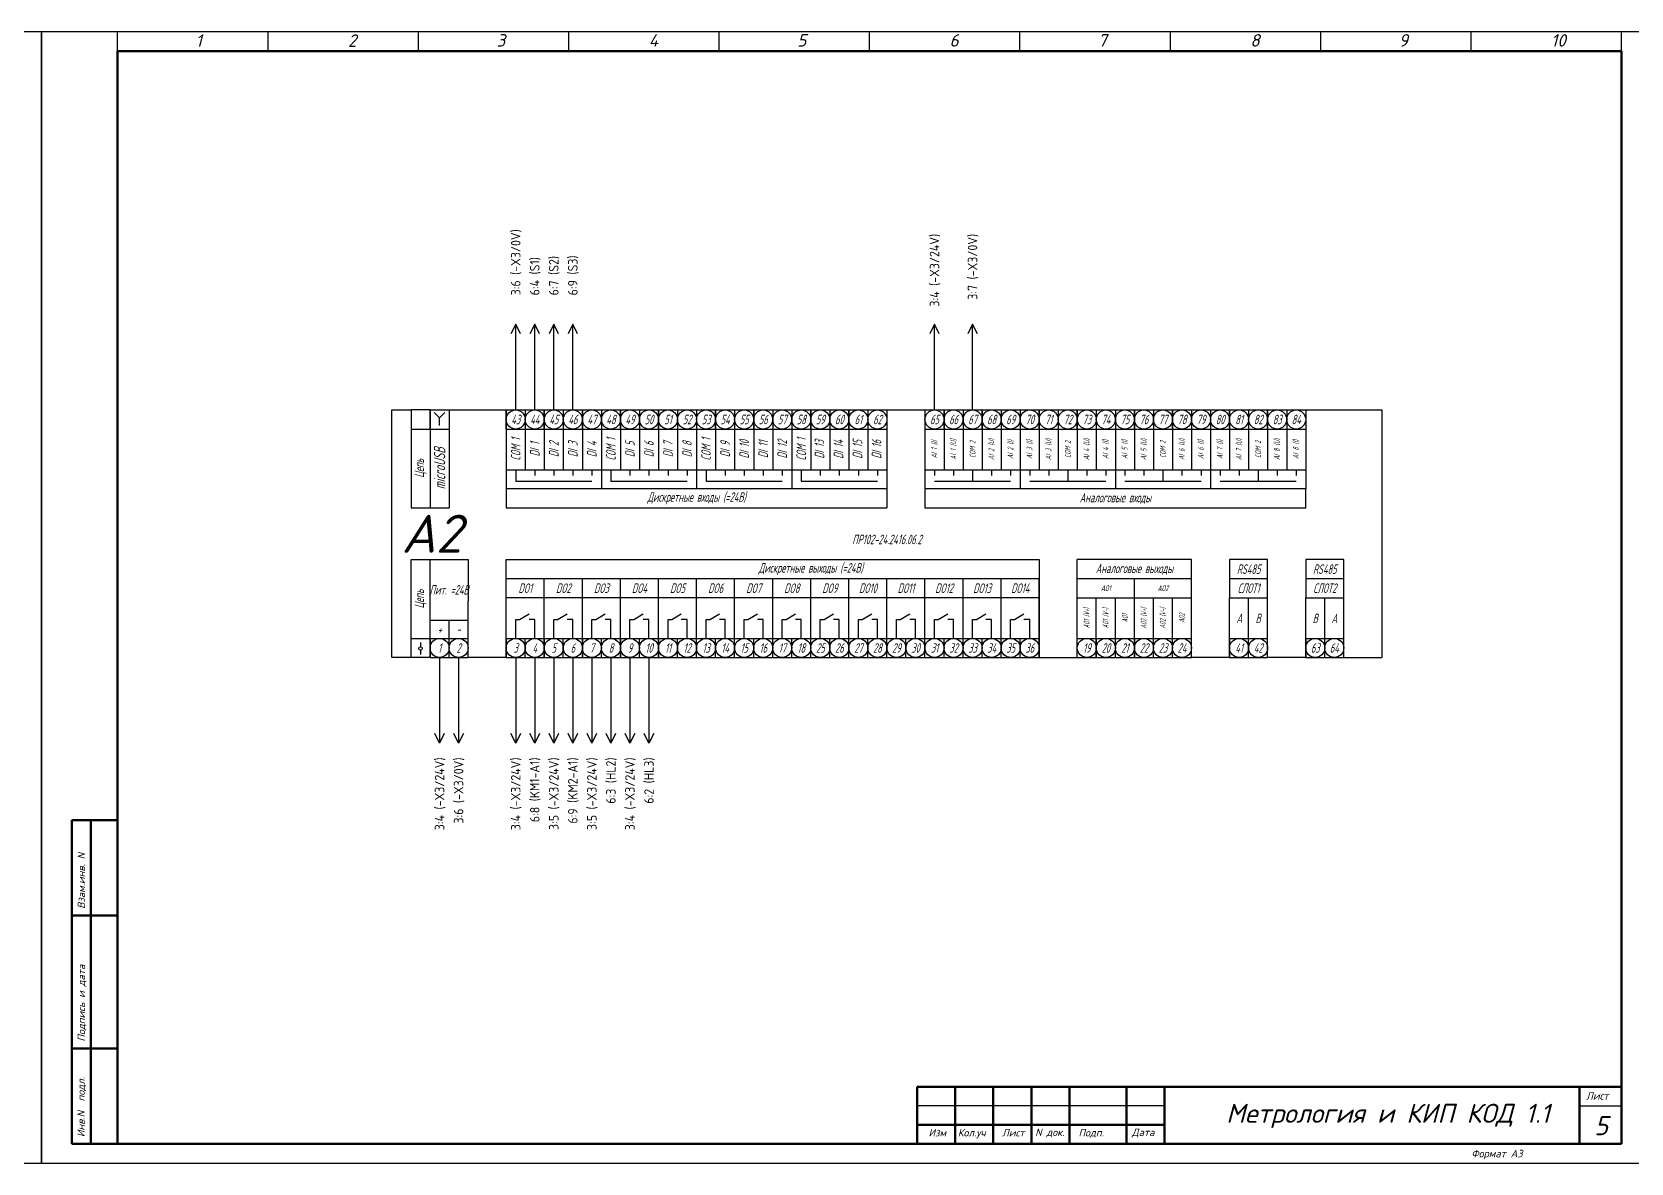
# Model space of a CAD drawing. Header units: millimetres. Extents: x 0 to 53000, y -591 to 24400.
# Drawn here: x 1721.9 to 2141.9, y 304.4 to 601.4 of the extents above; entities that cross this region are included whole.
import ezdxf
from ezdxf.enums import TextEntityAlignment as Align

# ---------------------------------------------------------------- set-up
doc = ezdxf.new("R2010")
doc.units = ezdxf.units.MM
doc.linetypes.add('Caddy_Solid', pattern=[0])
for name, color, linetype in [('DESC', 150, 'Continuous'), ('YEL_14_THHN', 7, 'Continuous'), ('Обозначения контактов', 7, 'Continuous')]:
    doc.layers.add(name, color=color, linetype=linetype)
doc.layers.add('Основная', color=7, linetype='Continuous', lineweight=30)
doc.layers.add('Схема', color=7, linetype='Continuous', transparency=0.9)
doc.styles.add('gost2304', font='Gost.shx', dxfattribs={"width": 0.8, "oblique": 15, "height": 2.5})
doc.styles.add('Romans8', font='Gost.shx', dxfattribs={"width": 0.8, "oblique": 15, "height": 3})
doc.styles.add('WD_IEC', font='ISOCP2.shx', dxfattribs={"width": 0.9, "height": 4})
doc.styles.add('ГОСТ 2.304', font='Gost.shx', dxfattribs={"width": 0.8, "oblique": 15})
doc.styles.add('текст', font='isocpeui.ttf')

# ---------------------------------------------------------------- blocks, each defined once
blk = doc.blocks.new('Подключение ПР102')
at = {"lineweight": -3}
for p, q in [((0, 0), (0, 65)), ((0, 65), (5, 65)), ((10, 65), (5, 65)), ((5, 65), (5, 39.3)), ((10, 65), (10, 60)), ((10, 60), (10, 65)), ((10, 65), (15, 65)), ((15, 65), (30, 65)), ((15, 65), (15, 60)), ((30, 65), (30, 60)), ((30, 60), (30, 65)), ((30, 65), (35, 65)), ((35, 65), (35, 49.3)), ((35, 65), (40, 65)), ((40, 65), (40, 49.3)), ((40, 65), (40, 60)), ((40, 60), (40, 65)), ((40, 65), (45, 65)), ((45, 65), (45, 49.3)), ((45, 65), (50, 65)), ((50, 65), (50, 49.3)), ((50, 65), (50, 60)), ((50, 60), (50, 65)), ((50, 65), (55, 65)), ((55, 65), (55, 49.3)), ((55, 65), (60, 65)), ((60, 65), (60, 49.3)), ((60, 65), (60, 60)), ((60, 60), (60, 65)), ((60, 65), (65, 65)), ((65, 65), (65, 49.3)), ((65, 65), (70, 65)), ((70, 65), (70, 49.3)), ((70, 65), (70, 60)), ((70, 60), (70, 65)), ((70, 65), (75, 65)), ((75, 65), (75, 49.3)), ((75, 65), (80, 65)), ((80, 65), (80, 49.3)), ((80, 65), (85, 65)), ((85, 65), (85, 49.3)), ((85, 65), (85, 60)), ((85, 60), (85, 65)), ((85, 65), (90, 65)), ((90, 65), (90, 49.3)), ((90, 65), (95, 65)), ((95, 65), (95, 49.3)), ((95, 65), (95, 60)), ((95, 60), (95, 65)), ((95, 65), (100, 65)), ((100, 65), (100, 49.3)), ((100, 65), (105, 65)), ((105, 65), (105, 49.3)), ((105, 65), (110, 65)), ((110, 65), (110, 49.3)), ((110, 65), (110, 60)), ((110, 60), (110, 65)), ((110, 65), (115, 65)), ((115, 65), (115, 49.3)), ((115, 65), (120, 65)), ((120, 65), (120, 49.3)), ((120, 65), (120, 60)), ((120, 60), (120, 65)), ((120, 65), (125, 65)), ((125, 65), (125, 49.3)), ((125, 65), (130, 65)), ((130, 65), (130, 49.3)), ((130, 65), (140, 65)), ((140, 65), (140, 49.3)), ((140, 65), (145, 65)), ((145, 65), (145, 49.3)), ((145, 65), (145, 60)), ((145, 60), (145, 65)), ((145, 65), (150, 65)), ((150, 65), (150, 49.3)), ((150, 65), (155, 65)), ((155, 65), (155, 49.3)), ((155, 65), (155, 60)), ((155, 60), (155, 65)), ((155, 65), (160, 65)), ((160, 65), (160, 49.3)), ((160, 65), (165, 65)), ((165, 65), (165, 49.3)), ((165, 65), (170, 65)), ((170, 65), (170, 49.3)), ((170, 65), (170, 60)), ((170, 60), (170, 65)), ((170, 65), (175, 65)), ((175, 65), (175, 49.3)), ((175, 65), (180, 65)), ((180, 65), (180, 49.3)), ((180, 65), (180, 60)), ((180, 60), (180, 65)), ((180, 65), (185, 65)), ((185, 65), (185, 49.3)), ((185, 65), (190, 65)), ((190, 65), (190, 49.3)), ((190, 65), (195, 65)), ((195, 65), (195, 49.3)), ((195, 65), (195, 60)), ((195, 60), (195, 65)), ((195, 65), (200, 65)), ((200, 65), (200, 49.3)), ((200, 65), (205, 65)), ((205, 65), (205, 49.3)), ((205, 65), (205, 60)), ((205, 60), (205, 65)), ((205, 65), (210, 65)), ((210, 65), (210, 49.3)), ((210, 65), (215, 65)), ((215, 65), (215, 49.3)), ((215, 65), (220, 65)), ((220, 65), (220, 49.3)), ((220, 65), (220, 60)), ((220, 60), (220, 65)), ((220, 65), (225, 65)), ((225, 65), (225, 49.3)), ((225, 65), (230, 65)), ((230, 65), (230, 49.3)), ((230, 65), (230, 60)), ((230, 60), (230, 65)), ((230, 65), (235, 65)), ((235, 65), (235, 49.3)), ((235, 65), (240, 65)), ((240, 65), (240, 49.3)), ((240, 65), (260, 65)), ((260, 65), (260, 0)), ((5, 60), (15, 60)), ((10, 60), (10, 50.16)), ((15, 60), (15, 39.3)), ((30, 60), (30, 49.3)), ((30, 60), (55, 60)), ((40, 60), (40, 49.3)), ((50, 60), (50, 49.3)), ((55, 60), (80, 60)), ((60, 60), (60, 49.3)), ((70, 60), (70, 49.3)), ((80, 60), (105, 60)), ((85, 60), (85, 49.3)), ((95, 60), (95, 49.3)), ((105, 60), (130, 60)), ((110, 60), (110, 49.3)), ((120, 60), (120, 49.3)), ((140, 60), (165, 60)), ((145, 60), (145, 49.3)), ((155, 60), (155, 49.3)), ((165, 60), (190, 60)), ((170, 60), (170, 49.3)), ((180, 60), (180, 49.3)), ((190, 60), (215, 60)), ((195, 60), (195, 49.3)), ((205, 60), (205, 49.3)), ((215, 60), (240, 60)), ((220, 60), (220, 49.3)), ((230, 60), (230, 49.3)), ((10, 50.16), (10, 39.3)), ((30, 49.3), (30, 44.3)), ((30, 49.3), (35, 49.3)), ((32.5, 49.3), (32.5, 46.3)), ((32.5, 46.3), (52.5, 46.3)), ((35, 49.3), (40, 49.3)), ((37.5, 49.3), (37.5, 47.8)), ((40, 49.3), (45, 49.3)), ((42.5, 49.3), (42.5, 47.8)), ((45, 49.3), (50, 49.3)), ((47.5, 49.3), (47.5, 47.8)), ((50, 49.3), (55, 49.3)), ((52.5, 49.3), (52.5, 47.8)), ((55, 49.3), (55, 44.3)), ((55, 49.3), (60, 49.3)), ((57.5, 49.3), (57.5, 46.3)), ((57.5, 46.3), (77.5, 46.3)), ((60, 49.3), (65, 49.3)), ((62.5, 49.3), (62.5, 47.8)), ((65, 49.3), (70, 49.3)), ((67.5, 49.3), (67.5, 47.8)), ((70, 49.3), (75, 49.3)), ((72.5, 49.3), (72.5, 47.8)), ((75, 49.3), (80, 49.3)), ((77.5, 49.3), (77.5, 47.8)), ((80, 49.3), (80, 44.3)), ((80, 49.3), (85, 49.3)), ((82.5, 49.3), (82.5, 46.3)), ((82.5, 46.3), (102.5, 46.3)), ((85, 49.3), (90, 49.3)), ((87.5, 49.3), (87.5, 47.8)), ((90, 49.3), (95, 49.3)), ((92.5, 49.3), (92.5, 47.8)), ((95, 49.3), (100, 49.3)), ((97.5, 49.3), (97.5, 47.8)), ((100, 49.3), (105, 49.3)), ((102.5, 49.3), (102.5, 47.8)), ((105, 49.3), (105, 44.3)), ((105, 49.3), (110, 49.3)), ((107.5, 49.3), (107.5, 46.3)), ((107.5, 46.3), (127.5, 46.3)), ((110, 49.3), (115, 49.3)), ((112.5, 49.3), (112.5, 47.8)), ((115, 49.3), (120, 49.3)), ((117.5, 49.3), (117.5, 47.8)), ((120, 49.3), (125, 49.3)), ((122.5, 49.3), (122.5, 47.8)), ((125, 49.3), (130, 49.3)), ((127.5, 49.3), (127.5, 47.8)), ((130, 49.3), (130, 44.3)), ((140, 49.3), (140, 44.3)), ((140, 49.3), (145, 49.3)), ((142.5, 49.3), (142.5, 47.8)), ((142.5, 46.3), (162.5, 46.3)), ((145, 49.3), (150, 49.3)), ((147.5, 49.3), (147.5, 47.8)), ((150, 49.3), (155, 49.3)), ((152.5, 49.3), (152.5, 46.3)), ((155, 49.3), (160, 49.3)), ((157.5, 49.3), (157.5, 47.8)), ((160, 49.3), (165, 49.3)), ((162.5, 49.3), (162.5, 47.8)), ((165, 49.3), (165, 44.3)), ((165, 49.3), (170, 49.3)), ((167.5, 49.3), (167.5, 47.8)), ((167.5, 46.3), (187.5, 46.3)), ((170, 49.3), (175, 49.3)), ((172.5, 49.3), (172.5, 47.8)), ((175, 49.3), (180, 49.3)), ((177.5, 49.3), (177.5, 46.3)), ((180, 49.3), (185, 49.3)), ((182.5, 49.3), (182.5, 47.8)), ((185, 49.3), (190, 49.3)), ((187.5, 49.3), (187.5, 47.8)), ((190, 49.3), (190, 44.3)), ((190, 49.3), (195, 49.3)), ((192.5, 49.3), (192.5, 47.8)), ((192.5, 46.3), (212.5, 46.3)), ((195, 49.3), (200, 49.3)), ((197.5, 49.3), (197.5, 47.8)), ((200, 49.3), (205, 49.3)), ((202.5, 49.3), (202.5, 46.3)), ((205, 49.3), (210, 49.3)), ((207.5, 49.3), (207.5, 47.8)), ((210, 49.3), (215, 49.3)), ((212.5, 49.3), (212.5, 47.8)), ((215, 49.3), (215, 44.3)), ((215, 49.3), (220, 49.3)), ((217.5, 49.3), (217.5, 47.8)), ((217.5, 46.3), (237.5, 46.3)), ((220, 49.3), (225, 49.3)), ((222.5, 49.3), (222.5, 47.8)), ((225, 49.3), (230, 49.3)), ((227.5, 49.3), (227.5, 46.3)), ((230, 49.3), (235, 49.3)), ((232.5, 49.3), (232.5, 47.8)), ((235, 49.3), (240, 49.3)), ((237.5, 49.3), (237.5, 47.8)), ((240, 49.3), (240, 44.3)), ((30, 44.3), (30, 39.3)), ((55, 44.3), (30, 44.3)), ((80, 44.3), (55, 44.3)), ((105, 44.3), (80, 44.3)), ((130, 44.3), (105, 44.3)), ((130, 44.3), (130, 39.3)), ((165, 44.3), (140, 44.3)), ((140, 44.3), (140, 39.3)), ((190, 44.3), (165, 44.3)), ((215, 44.3), (190, 44.3)), ((240, 44.3), (215, 44.3)), ((240, 39.3), (240, 44.3)), ((5, 39.3), (10, 39.3)), ((10, 39.3), (15, 39.3)), ((30, 39.3), (130, 39.3)), ((140, 39.3), (240, 39.3)), ((5, 25.7), (10, 25.7)), ((5, 0), (5, 25.7)), ((10, 14.84), (10, 25.7)), ((10, 25.7), (20, 25.7)), ((20, 25.7), (20, 14.84)), ((30, 20.7), (30, 25.7)), ((30, 25.7), (170, 25.7)), ((170, 25.7), (170, 20.7)), ((180, 20.7), (180, 25.7)), ((210, 25.7), (180, 25.7)), ((210, 20.7), (210, 25.7)), ((220, 25.7), (220, 20.7)), ((230, 25.7), (220, 25.7)), ((230, 20.7), (230, 25.7)), ((240, 25.7), (240, 20.7)), ((250, 25.7), (240, 25.7)), ((250, 20.7), (250, 25.7)), ((30, 15.7), (30, 20.7)), ((30, 20.7), (170, 20.7)), ((40, 5), (40, 20.7)), ((50, 5), (50, 20.7)), ((60, 5), (60, 20.7)), ((70, 5), (70, 20.7)), ((80, 5), (80, 20.7)), ((90, 5), (90, 20.7)), ((100, 5), (100, 20.7)), ((110, 5), (110, 20.7)), ((120, 5), (120, 20.7)), ((130, 5), (130, 20.7)), ((140, 5), (140, 20.7)), ((150, 5), (150, 20.7)), ((160, 5), (160, 20.7)), ((170, 5), (170, 20.7)), ((170, 20.7), (170, 0)), ((180, 20.7), (210, 20.7)), ((180, 15.7), (180, 20.7)), ((195, 15.7), (195, 20.7)), ((210, 15.7), (210, 20.7)), ((220, 20.7), (230, 20.7)), ((220, 20.7), (220, 15.7)), ((230, 15.7), (230, 20.7)), ((240, 20.7), (250, 20.7)), ((240, 20.7), (240, 15.7)), ((250, 15.7), (250, 20.7)), ((10, 5), (10, 14.84)), ((20, 0), (20, 14.84)), ((30, 5), (30, 15.7)), ((40, 15.7), (30, 15.7)), ((50, 15.7), (40, 15.7)), ((60, 15.7), (50, 15.7)), ((70, 15.7), (60, 15.7)), ((80, 15.7), (70, 15.7)), ((90, 15.7), (80, 15.7)), ((100, 15.7), (90, 15.7)), ((110, 15.7), (100, 15.7)), ((120, 15.7), (110, 15.7)), ((130, 15.7), (120, 15.7)), ((140, 15.7), (130, 15.7)), ((150, 15.7), (140, 15.7)), ((160, 15.7), (150, 15.7)), ((170, 15.7), (160, 15.7)), ((180, 0), (180, 15.7)), ((180, 15.7), (185, 15.7)), ((185, 0), (185, 15.7)), ((185, 5), (185, 15.7)), ((185, 15.7), (190, 15.7)), ((190, 0), (190, 15.7)), ((190, 15.7), (195, 15.7)), ((195, 0), (195, 15.7)), ((195, 5), (195, 15.7)), ((195, 15.7), (200, 15.7)), ((200, 0), (200, 15.7)), ((200, 15.7), (205, 15.7)), ((205, 5), (205, 15.7)), ((205, 15.7), (210, 15.7)), ((210, 5), (210, 15.7)), ((210, 0), (210, 15.7)), ((220, 5), (220, 15.7)), ((220, 15.7), (230, 15.7)), ((225, 0), (225, 15.7)), ((230, 0), (230, 15.7)), ((240, 5), (240, 15.7)), ((240, 15.7), (250, 15.7)), ((245, 0), (245, 15.7)), ((250, 0), (250, 15.7)), ((10, 9.84), (20, 9.84)), ((10, 9.84), (20, 9.84)), ((15, 0), (15, 9.84)), ((32.5, 5), (32.5, 10)), ((32.5, 10), (33.5, 10)), ((33.5, 10), (36, 11.5)), ((37.5, 10), (36, 10)), ((37.5, 5), (37.5, 10)), ((42.5, 5), (42.5, 10)), ((42.5, 10), (43.5, 10)), ((43.5, 10), (46, 11.5)), ((47.5, 10), (46, 10)), ((47.5, 5), (47.5, 10)), ((52.5, 5), (52.5, 10)), ((52.5, 10), (53.5, 10)), ((53.5, 10), (56, 11.5)), ((57.5, 10), (56, 10)), ((57.5, 5), (57.5, 10)), ((62.5, 5), (62.5, 10)), ((62.5, 10), (63.5, 10)), ((63.5, 10), (66, 11.5)), ((67.5, 10), (66, 10)), ((67.5, 5), (67.5, 10)), ((72.5, 5), (72.5, 10)), ((72.5, 10), (73.5, 10)), ((73.5, 10), (76, 11.5)), ((77.5, 10), (76, 10)), ((77.5, 5), (77.5, 10)), ((82.5, 5), (82.5, 10)), ((82.5, 10), (83.5, 10)), ((83.5, 10), (86, 11.5)), ((87.5, 10), (86, 10)), ((87.5, 5), (87.5, 10)), ((92.5, 5), (92.5, 10)), ((92.5, 10), (93.5, 10)), ((93.5, 10), (96, 11.5)), ((97.5, 10), (96, 10)), ((97.5, 5), (97.5, 10)), ((102.5, 5), (102.5, 10)), ((102.5, 10), (103.5, 10)), ((103.5, 10), (106, 11.5)), ((107.5, 10), (106, 10)), ((107.5, 5), (107.5, 10)), ((112.5, 5), (112.5, 10)), ((112.5, 10), (113.5, 10)), ((113.5, 10), (116, 11.5)), ((117.5, 10), (116, 10)), ((117.5, 5), (117.5, 10)), ((122.5, 5), (122.5, 10)), ((122.5, 10), (123.5, 10)), ((123.5, 10), (126, 11.5)), ((127.5, 10), (126, 10)), ((127.5, 5), (127.5, 10)), ((132.5, 5), (132.5, 10)), ((132.5, 10), (133.5, 10)), ((133.5, 10), (136, 11.5)), ((137.5, 10), (136, 10)), ((137.5, 5), (137.5, 10)), ((142.5, 5), (142.5, 10)), ((142.5, 10), (143.5, 10)), ((143.5, 10), (146, 11.5)), ((147.5, 10), (146, 10)), ((147.5, 5), (147.5, 10)), ((152.5, 5), (152.5, 10)), ((152.5, 10), (153.5, 10)), ((153.5, 10), (156, 11.5)), ((157.5, 10), (156, 10)), ((157.5, 5), (157.5, 10)), ((162.5, 5), (162.5, 10)), ((162.5, 10), (163.5, 10)), ((163.5, 10), (166, 11.5)), ((167.5, 10), (166, 10)), ((167.5, 5), (167.5, 10)), ((5, 5), (20, 5)), ((10, 0), (10, 5)), ((10, 5), (10, 0)), ((30, 0), (30, 5)), ((30, 5), (30, 0)), ((30, 5), (40, 5)), ((35, 0), (35, 5)), ((40, 0), (40, 5)), ((40, 0), (40, 5)), ((40, 5), (40, 0)), ((40, 5), (50, 5)), ((45, 0), (45, 5)), ((50, 0), (50, 5)), ((50, 0), (50, 5)), ((50, 5), (50, 0)), ((50, 5), (60, 5)), ((55, 0), (55, 5)), ((60, 0), (60, 5)), ((60, 5), (60, 0)), ((60, 5), (70, 5)), ((65, 0), (65, 5)), ((70, 0), (70, 5)), ((70, 0), (70, 5)), ((70, 5), (70, 0)), ((70, 5), (80, 5)), ((75, 0), (75, 5)), ((80, 0), (80, 5)), ((80, 5), (90, 5)), ((85, 0), (85, 5)), ((90, 0), (90, 5)), ((90, 5), (100, 5)), ((95, 0), (95, 5)), ((100, 0), (100, 5)), ((100, 5), (110, 5)), ((105, 0), (105, 5)), ((110, 0), (110, 5)), ((110, 5), (120, 5)), ((115, 0), (115, 5)), ((120, 0), (120, 5)), ((120, 5), (130, 5)), ((125, 0), (125, 5)), ((130, 0), (130, 5)), ((130, 5), (140, 5)), ((135, 0), (135, 5)), ((140, 0), (140, 5)), ((140, 5), (150, 5)), ((145, 0), (145, 5)), ((150, 0), (150, 5)), ((150, 5), (160, 5)), ((155, 0), (155, 5)), ((160, 0), (160, 5)), ((160, 5), (170, 5)), ((165, 0), (165, 5)), ((170, 0), (170, 5)), ((180, 5), (210, 5)), ((185, 0), (185, 5)), ((185, 5), (185, 0)), ((195, 0), (195, 5)), ((195, 5), (195, 0)), ((205, 0), (205, 5)), ((210, 0), (210, 5)), ((220, 0), (220, 5)), ((220, 5), (220, 0)), ((220, 5), (230, 5)), ((240, 0), (240, 5)), ((240, 5), (240, 0)), ((240, 5), (250, 5)), ((7.5, 3.93), (7.5, 2.81)), ((7.5, 1.9), (7.5, 0.78)), ((5, 0), (0, 0)), ((10, 0), (5, 0)), ((10, 0), (15, 0)), ((15, 0), (20, 0)), ((30, 0), (20, 0)), ((30, 0), (35, 0)), ((35, 0), (40, 0)), ((40, 0), (45, 0)), ((45, 0), (50, 0)), ((50, 0), (55, 0)), ((55, 0), (60, 0)), ((60, 0), (65, 0)), ((65, 0), (70, 0)), ((70, 0), (75, 0)), ((75, 0), (80, 0)), ((80, 0), (85, 0)), ((85, 0), (90, 0)), ((90, 0), (95, 0)), ((95, 0), (100, 0)), ((100, 0), (105, 0)), ((105, 0), (110, 0)), ((110, 0), (115, 0)), ((115, 0), (120, 0)), ((120, 0), (125, 0)), ((125, 0), (130, 0)), ((130, 0), (135, 0)), ((135, 0), (140, 0)), ((140, 0), (145, 0)), ((145, 0), (150, 0)), ((150, 0), (155, 0)), ((155, 0), (160, 0)), ((160, 0), (165, 0)), ((165, 0), (170, 0)), ((170, 0), (180, 0)), ((180, 0), (185, 0)), ((185, 0), (190, 0)), ((190, 0), (195, 0)), ((195, 0), (200, 0)), ((200, 0), (205, 0)), ((205, 0), (210, 0)), ((220, 0), (210, 0)), ((220, 0), (225, 0)), ((225, 0), (230, 0)), ((240, 0), (230, 0)), ((240, 0), (245, 0)), ((245, 0), (250, 0)), ((250, 0), (260, 0))]:
    blk.add_line(p, q, dxfattribs=at)
blk.add_circle((7.5, 2.36), 0.452, dxfattribs=at)
at = {"layer": 'Схема', "lineweight": -3}
for p, q in [((12.5, 62.89), (11.09, 64.31)), ((13.91, 64.31), (12.5, 62.89)), ((12.5, 60.89), (12.5, 62.89))]:
    blk.add_line(p, q, dxfattribs=at)
at = {"linetype": 'Continuous', "lineweight": -3, "style": 'gost2304', "oblique": 15, "width": 0.8}
blk.add_text('microUSB', height=3, rotation=90, dxfattribs=at).set_placement((12.5, 49.65), align=Align.MIDDLE_CENTER)
at = {"lineweight": -3, "attachment_point": 5, "line_spacing_factor": 0.9, "style": 'Romans8'}
for s, insert, char_height, width in [('{\\A1;43}', (32.5, 62.5), 2.5, 5), ('{\\A1;44}', (37.5, 62.5), 2.5, 5), ('{\\A1;45}', (42.5, 62.5), 2.5, 5), ('{\\A1;46}', (47.5, 62.5), 2.5, 5), ('{\\A1;47}', (52.5, 62.5), 2.5, 5), ('{\\A1;48}', (57.5, 62.5), 2.5, 5), ('{\\A1;49}', (62.5, 62.5), 2.5, 5), ('{\\A1;50}', (67.5, 62.5), 2.5, 5), ('{\\A1;51}', (72.5, 62.5), 2.5, 5), ('{\\A1;52}', (77.5, 62.5), 2.5, 5), ('{\\A1;53}', (82.5, 62.5), 2.5, 5), ('{\\A1;54}', (87.5, 62.5), 2.5, 5), ('{\\A1;55}', (92.5, 62.5), 2.5, 5), ('{\\A1;56}', (97.5, 62.5), 2.5, 5), ('{\\A1;57}', (102.5, 62.5), 2.5, 5), ('{\\A1;58}', (107.5, 62.5), 2.5, 5), ('{\\A1;59}', (112.5, 62.5), 2.5, 5), ('{\\A1;60}', (117.5, 62.5), 2.5, 5), ('{\\A1;61}', (122.5, 62.5), 2.5, 5), ('{\\A1;62}', (127.5, 62.5), 2.5, 5), ('{\\A1;65}', (142.5, 62.5), 2.5, 5), ('{\\A1;66}', (147.5, 62.5), 2.5, 5), ('{\\A1;67}', (152.5, 62.5), 2.5, 5), ('{\\A1;68}', (157.5, 62.5), 2.5, 5), ('{\\A1;69}', (162.5, 62.5), 2.5, 5), ('{\\A1;70}', (167.5, 62.5), 2.5, 5), ('{\\A1;71}', (172.5, 62.5), 2.5, 5), ('{\\A1;72}', (177.5, 62.5), 2.5, 5), ('{\\A1;73}', (182.5, 62.5), 2.5, 5), ('{\\A1;74}', (187.5, 62.5), 2.5, 5), ('{\\A1;75}', (192.5, 62.5), 2.5, 5), ('{\\A1;76}', (197.5, 62.5), 2.5, 5), ('{\\A1;77}', (202.5, 62.5), 2.5, 5), ('{\\A1;78}', (207.5, 62.5), 2.5, 5), ('{\\A1;79}', (212.5, 62.5), 2.5, 5), ('{\\A1;80}', (217.5, 62.5), 2.5, 5), ('{\\A1;81}', (222.5, 62.5), 2.5, 5), ('{\\A1;82}', (227.5, 62.5), 2.5, 5), ('{\\A1;83}', (232.5, 62.5), 2.5, 5), ('{\\A1;84}', (237.5, 62.5), 2.5, 5), ('{\\A1;Дискретные входы (=24В)}', (80, 41.8), 2.5, 50), ('{\\A1;Аналоговые входы}', (190, 41.8), 2.5, 50), ('{\\A1;Дискретные выходы (=24В)}', (110, 23.2), 2.5, 60), ('{\\A1;Аналоговые выходы}', (195, 23.2), 2.5, 60), ('\\A1;RS485', (225, 23.2), 2.5, 10), ('\\A1;RS485', (245, 23.2), 2.5, 10), ('{\\A1;Пит. =24В}', (15, 17.77), 2.5, 10), ('\\A1;DO1', (35, 18.2), 2.5, 7.5), ('{\\A1;DO2}', (45, 18.2), 2.5, 7.5), ('{\\A1;DO3}', (55, 18.2), 2.5, 7.5), ('{\\A1;DO4}', (65, 18.2), 2.5, 7.5), ('{\\A1;DO5}', (75, 18.2), 2.5, 7.5), ('{\\A1;DO6}', (85, 18.2), 2.5, 7.5), ('{\\A1;DO7}', (95, 18.2), 2.5, 7.5), ('{\\A1;DO8}', (105, 18.2), 2.5, 7.5), ('{\\A1;DO9}', (115, 18.2), 2.5, 7.5), ('{\\A1;DO10}', (125, 18.2), 2.5, 7.5), ('{\\A1;DO11}', (135, 18.2), 2.5, 7.5), ('{\\A1;DO12}', (145, 18.2), 2.5, 7.5), ('{\\A1;DO13}', (155, 18.2), 2.5, 7.5), ('{\\A1;DO14}', (165, 18.2), 2.5, 7.5), ('{\\A1;AO1}', (187.5, 18.2), 1.5, 60), ('{\\A1;AO2}', (202.5, 18.2), 1.5, 60), ('\\A1;СЛОТ1', (225, 18.2), 2.5, 10), ('{\\A1;СЛОТ2}', (245, 18.2), 2.5, 10), ('{\\A1;А}', (222.5, 10.27), 2.5, 5), ('{\\A1;B}', (227.5, 10.27), 2.5, 5), ('\\A1;B', (242.5, 10.27), 2.5, 5), ('\\A1;A', (247.5, 10.27), 2.5, 5), ('{\\A1;+}', (12.5, 7.36), 2.5, 10), ('{\\A1;-}', (17.5, 7.42), 2.5, 10), ('\\A1;1', (12.5, 2.5), 2.5, 5), ('\\A1;2', (17.5, 2.5), 2.5, 5), ('{\\A1;3}', (32.5, 2.5), 2.5, 5), ('{\\A1;4}', (37.5, 2.5), 2.5, 5), ('{\\A1;5}', (42.5, 2.5), 2.5, 5), ('{\\A1;6}', (47.5, 2.5), 2.5, 5), ('{\\A1;7}', (52.5, 2.5), 2.5, 5), ('{\\A1;8}', (57.5, 2.5), 2.5, 5), ('{\\A1;9}', (62.5, 2.5), 2.5, 5), ('{\\A1;10}', (67.5, 2.5), 2.5, 5), ('{\\A1;11}', (72.5, 2.5), 2.5, 5), ('{\\A1;12}', (77.5, 2.5), 2.5, 5), ('{\\A1;13}', (82.5, 2.5), 2.5, 5), ('{\\A1;14}', (87.5, 2.5), 2.5, 5), ('{\\A1;15}', (92.5, 2.5), 2.5, 5), ('{\\A1;16}', (97.5, 2.5), 2.5, 5), ('{\\A1;17}', (102.5, 2.5), 2.5, 5), ('{\\A1;18}', (107.5, 2.5), 2.5, 5), ('\\A1;25', (112.5, 2.5), 2.5, 5), ('\\A1;26', (117.5, 2.5), 2.5, 5), ('{\\A1;27}', (122.5, 2.5), 2.5, 5), ('{\\A1;28}', (127.5, 2.5), 2.5, 5), ('{\\A1;29}', (132.5, 2.5), 2.5, 5), ('{\\A1;30}', (137.5, 2.5), 2.5, 5), ('{\\A1;31}', (142.5, 2.5), 2.5, 5), ('{\\A1;32}', (147.5, 2.5), 2.5, 5), ('{\\A1;33}', (152.5, 2.5), 2.5, 5), ('{\\A1;34}', (157.5, 2.5), 2.5, 5), ('{\\A1;35}', (162.5, 2.5), 2.5, 5), ('{\\A1;36}', (167.5, 2.5), 2.5, 5), ('{\\A1;19}', (182.5, 2.5), 2.5, 5), ('{\\A1;20}', (187.5, 2.5), 2.5, 5), ('{\\A1;21}', (192.5, 2.5), 2.5, 5), ('{\\A1;22}', (197.5, 2.5), 2.5, 5), ('{\\A1;23}', (202.5, 2.5), 2.5, 5), ('{\\A1;24}', (207.5, 2.5), 2.5, 5), ('{\\A1;41}', (222.5, 2.5), 2.5, 5), ('{\\A1;42}', (227.5, 2.5), 2.5, 5), ('{\\A1;63}', (242.5, 2.5), 2.5, 5), ('{\\A1;64}', (247.5, 2.5), 2.5, 5)]:
    blk.add_mtext(s, dxfattribs=dict(at, insert=insert, char_height=char_height, width=width))
at = {"lineweight": -3, "attachment_point": 5, "rotation": 90, "line_spacing_factor": 0.9, "style": 'Romans8'}
for s, insert, char_height, width in [('\\A1;COM 1', (32.5, 54.65), 2.5, 10.7019), ('\\A1;DI 1', (37.5, 54.65), 2.5, 9.84), ('\\A1;DI 2', (42.5, 54.65), 2.5, 9.84), ('\\A1;DI 3', (47.5, 54.65), 2.5, 9.84), ('\\A1;DI 4', (52.5, 54.65), 2.5, 9.84), ('{\\A1;COM 1}', (57.5, 54.65), 2.5, 10.7019), ('\\A1;DI 5', (62.5, 54.65), 2.5, 9.84), ('\\A1;DI 6', (67.5, 54.65), 2.5, 9.84), ('\\A1;DI 7', (72.5, 54.65), 2.5, 9.84), ('\\A1;DI 8', (77.5, 54.65), 2.5, 9.84), ('{\\A1;COM 1}', (82.5, 54.65), 2.5, 10.7019), ('{\\A1;DI 9}', (87.5, 54.65), 2.5, 9.84), ('{\\A1;DI 10}', (92.5, 54.65), 2.5, 9.84), ('{\\A1;DI 11}', (97.5, 54.65), 2.5, 9.84), ('{\\A1;DI 12}', (102.5, 54.65), 2.5, 9.84), ('{\\A1;COM 1}', (107.5, 54.65), 2.5, 10.7019), ('{\\A1;DI 13}', (112.27, 54.65), 2.5, 9.84), ('{\\A1;DI 14}', (117.27, 54.65), 2.5, 9.84), ('{\\A1;DI 15}', (122.27, 54.65), 2.5, 9.84), ('{\\A1;DI 16}', (127.27, 54.65), 2.5, 9.84), ('\\A1;AI 1 (I)', (142.5, 54.65), 1.5, 10.7019), ('{\\A1;AI 1 (U)}', (147.5, 54.65), 1.5, 9.84), ('{\\A1;COM 2}', (152.5, 54.65), 1.5, 9.84), ('{\\A1;AI 2 (U)}', (157.5, 54.65), 1.5, 9.84), ('{\\A1;AI 2 (I)}', (162.5, 54.65), 1.5, 9.84), ('{\\A1;AI 3 (I)}', (167.5, 54.65), 1.5, 10.7019), ('{\\A1;AI 3 (U)}', (172.5, 54.65), 1.5, 9.84), ('{\\A1;COM 2}', (177.5, 54.65), 1.5, 9.84), ('{\\A1;AI 4 (U)}', (182.5, 54.65), 1.5, 9.84), ('{\\A1;AI 4 (I)}', (187.5, 54.65), 1.5, 9.84), ('{\\A1;AI 5 (I)}', (192.5, 54.65), 1.5, 10.7019), ('{\\A1;AI 5 (U)}', (197.5, 54.65), 1.5, 9.84), ('{\\A1;COM 2}', (202.5, 54.65), 1.5, 9.84), ('{\\A1;AI 6 (U)}', (207.5, 54.65), 1.5, 9.84), ('{\\A1;AI 6 (I)}', (212.5, 54.65), 1.5, 9.84), ('{\\A1;AI 7 (I)}', (217.5, 54.65), 1.5, 10.7019), ('{\\A1;AI 7 (U)}', (222.5, 54.65), 1.5, 9.84), ('{\\A1;COM 2}', (227.5, 54.65), 1.5, 9.84), ('{\\A1;AI 8 (U)}', (232.5, 54.65), 1.5, 9.84), ('{\\A1;AI 8 (I)}', (237.5, 54.65), 1.5, 9.84), ('\\A1;Цепь', (7.5, 49.65), 2.5, 20.7019), ('\\A1;Цепь', (7.5, 15.35), 2.5, 20.7019), ('{\\W0.7;\\A1;AO1 (V+)}', (182.5, 10.35), 1.5, 10.7019), ('{\\W0.7;\\A1;AO1 (V-)}', (187.5, 10.35), 1.5, 9.84), ('{\\W0.7;\\A1;AO2 (V+)}', (197.5, 10.35), 1.5, 14.1691), ('{\\W0.7;\\A1;AO2 (V-)}', (202.5, 10.35), 1.5, 14.4866), ('{\\W0.7;\\A1;AO1 }', (192.5, 10.35), 1.5, 9.84), ('{\\W0.7;\\A1;AO2}', (207.5, 10.35), 1.5, 14.4866)]:
    blk.add_mtext(s, dxfattribs=dict(at, insert=insert, char_height=char_height, width=width))
at = {"lineweight": -3, "insert": (130, 31), "char_height": 2.5, "width": 135, "attachment_point": 5, "style": 'ГОСТ 2.304'}
blk.add_mtext('{\\C256;ПР102-24.2416.06.2}', dxfattribs=at)
blk = doc.blocks.new('VT0_02')
blk.add_circle((0, 0), 1.25)
at = {"style": 'WD_IEC', "flags": 1}
for tag, p in [('X4TERM01', (-1.25, 0)), ('X2TERM01', (0, 1.25)), ('X1TERM01', (1.25, 0)), ('X8TERM01', (0, -1.25))]:
    blk.add_attdef(tag, p, '', height=0.32, dxfattribs=at)
blk = doc.blocks.new('HA1X4')
blk.add_lwpolyline([(1.25, 2.5), (0, 0), (-1.25, 2.5)])
at = {"style": 'WD_IEC', "flags": 1}
blk.add_attdef('X2TERM01', (0, 0), '', height=0.32, dxfattribs=at)
at = {"style": 'WD_IEC', "flags": 8}
for tag, p in [('DESC1', (0, -3.75)), ('DESC2', (0, -7.6))]:
    blk.add_attdef(tag, text='', height=2.5, dxfattribs=at).set_placement(p, align=Align.CENTER)

msp = doc.modelspace()

# ---------------------------------------------------------------- linework, layer by layer
at = {"linetype": 'Caddy_Solid', "lineweight": 25}
for p, q in [((1744.38593, 596.38009), (1744.38593, 601.38009)), ((1783.88593, 596.38009), (1783.88593, 601.38009)), ((1823.38593, 596.38009), (1823.38593, 601.38009)), ((1862.88593, 596.38009), (1862.88593, 601.38009)), ((1902.38593, 596.38009), (1902.38593, 601.38009)), ((1941.88593, 596.38009), (1941.88593, 601.38009)), ((1981.38593, 596.38009), (1981.38593, 601.38009)), ((2020.88593, 596.38009), (2020.88593, 601.38009)), ((2060.38593, 596.38009), (2060.38593, 601.38009)), ((2099.88593, 596.38009), (2099.88593, 601.38009)), ((2139.38593, 596.38009), (2139.38593, 601.38009))]:
    msp.add_line(p, q, dxfattribs=at)
at = {"layer": 'YEL_14_THHN'}
for p, q in [((1848.94335, 502.12679), (1848.94335, 524.62679)), ((1853.94335, 502.12679), (1853.94335, 524.62679)), ((1858.94333, 502.12679), (1858.94333, 524.62679)), ((1863.94338, 502.12679), (1863.94338, 524.62679)), ((1958.94335, 502.12679), (1958.94335, 524.62679)), ((1968.94335, 502.12679), (1968.94335, 524.62679)), ((1828.94335, 437.12679), (1828.94335, 414.62679)), ((1833.94335, 437.12679), (1833.94335, 414.62679)), ((1848.94335, 437.12679), (1848.94335, 414.62679)), ((1853.94335, 437.12679), (1853.94335, 414.62679)), ((1858.94335, 437.12679), (1858.94335, 414.62679)), ((1863.94335, 437.12679), (1863.94335, 414.62679)), ((1868.94335, 437.12679), (1868.94335, 414.62679)), ((1873.94335, 437.12679), (1873.94335, 414.62679)), ((1878.94335, 437.12679), (1878.94335, 414.62679)), ((1883.94335, 437.12679), (1883.94335, 414.62679))]:
    msp.add_line(p, q, dxfattribs=at)
at = {"layer": 'Обозначения контактов'}
for points in [[(1304.38593, 304.38009), (1724.38593, 304.38009), (1724.38593, 601.38009), (1304.38593, 601.38009)], [(1724.38593, 304.38009), (2144.38593, 304.38009), (2144.38593, 601.38009), (1724.38593, 601.38009)]]:
    msp.add_lwpolyline(points, close=True, dxfattribs=at)
at = {"layer": 'Основная', "linetype": 'Caddy_Solid', "lineweight": 50}
for p, q in [((1744.38593, 596.3189), (2139.38593, 596.3189)), ((1744.38593, 596.3189), (1744.38593, 309.38009)), ((2139.38593, 596.3189), (2139.38593, 309.38009)), ((1732.38593, 309.44009), (1732.38593, 394.44009)), ((1732.38593, 394.44009), (1744.38593, 394.44009)), ((1737.38593, 394.44009), (1737.38593, 309.44009)), ((1732.38593, 369.38009), (1744.38593, 369.38009)), ((1732.38593, 334.44009), (1744.38593, 334.44009)), ((1954.38593, 324.38009), (2139.38593, 324.38009)), ((1954.38593, 309.38009), (1954.38593, 324.38009)), ((1964.38593, 309.38009), (1964.38593, 324.38009)), ((1974.38593, 309.38009), (1974.38593, 324.38009)), ((1984.38593, 309.38009), (1984.38593, 324.38009)), ((1994.38593, 309.38009), (1994.38593, 324.38009)), ((2009.38593, 309.38009), (2009.38593, 324.38009)), ((2019.38593, 309.38009), (2019.38593, 324.38009)), ((2128.38593, 309.38009), (2128.38593, 324.38009)), ((1954.38593, 314.38009), (2019.38593, 314.38009)), ((2139.38593, 309.38009), (1732.38593, 309.38009))]:
    msp.add_line(p, q, dxfattribs=at)
at = {"layer": 'Основная', "linetype": 'Caddy_Solid', "lineweight": 25}
for p, q in [((2019.38593, 319.38009), (1954.38593, 319.38009)), ((2128.38593, 319.38009), (2139.38593, 319.38009))]:
    msp.add_line(p, q, dxfattribs=at)

# ---------------------------------------------------------------- block references
at = {"layer": 'Обозначения контактов'}
ref = msp.add_blockref('HA1X4', (1848.94335, 524.62679), dxfattribs=dict(at, xscale=-1, rotation=180))
ref.add_attrib('DESC2', '3:6 (-X3/0V)', dxfattribs={"layer": 'DESC', "height": 2.5, "rotation": 90, "style": 'WD_IEC', "flags": 8}).set_placement((1848.94335, 532.22679), align=Align.MIDDLE_LEFT)
ref = msp.add_blockref('HA1X4', (1958.94335, 524.62679), dxfattribs=dict(at, xscale=-1, rotation=180))
ref.add_attrib('DESC1', '3:4 (-X3/24V)', dxfattribs={"layer": 'DESC', "height": 2.5, "rotation": 90, "style": 'WD_IEC', "flags": 8}).set_placement((1958.94335, 548.3758), align=Align.MIDDLE_RIGHT)
ref = msp.add_blockref('HA1X4', (1968.94335, 524.62679), dxfattribs=dict(at, xscale=-1, rotation=180))
ref.add_attrib('DESC1', '3:7 (-X3/0V)', dxfattribs={"layer": 'DESC', "height": 2.5, "rotation": 90, "style": 'WD_IEC', "flags": 8}).set_placement((1968.94335, 548.3758), align=Align.MIDDLE_RIGHT)
ref = msp.add_blockref('HA1X4', (1853.94335, 524.62679), dxfattribs=dict(at, xscale=-1, rotation=180))
ref.add_attrib('DESC2', '6:4 (S1)', dxfattribs={"layer": 'DESC', "height": 2.5, "rotation": 90, "style": 'WD_IEC', "flags": 8}).set_placement((1853.94335, 532.22679), align=Align.MIDDLE_LEFT)
ref = msp.add_blockref('HA1X4', (1858.94333, 524.62679), dxfattribs=dict(at, xscale=-1, rotation=180))
ref.add_attrib('DESC2', '6:7 (S2)', dxfattribs={"layer": 'DESC', "height": 2.5, "rotation": 90, "style": 'WD_IEC', "flags": 8}).set_placement((1858.94333, 532.22679), align=Align.MIDDLE_LEFT)
ref = msp.add_blockref('HA1X4', (1863.94338, 524.62679), dxfattribs=dict(at, xscale=-1, rotation=180))
ref.add_attrib('DESC2', '6:9 (S3)', dxfattribs={"layer": 'DESC', "height": 2.5, "rotation": 90, "style": 'WD_IEC', "flags": 8}).set_placement((1863.94338, 532.22679), align=Align.MIDDLE_LEFT)
at = {"layer": 'Обозначения контактов', "xscale": 2, "yscale": 2, "zscale": 2}
for p in [(1848.94335, 499.62679), (1853.94335, 499.62679), (1858.94335, 499.62679), (1863.94335, 499.62679), (1868.94335, 499.62679), (1873.94335, 499.62679), (1878.94335, 499.62679), (1883.94335, 499.62679), (1888.94335, 499.62679), (1893.94335, 499.62679), (1898.94335, 499.62679), (1903.94335, 499.62679), (1908.94335, 499.62679), (1913.94335, 499.62679), (1918.94335, 499.62679), (1923.94335, 499.62679), (1928.94335, 499.62679), (1933.94335, 499.62679), (1938.94335, 499.62679), (1943.94335, 499.62679), (1958.94335, 499.62679), (1963.94335, 499.62679), (1968.94335, 499.62679), (1973.94335, 499.62679), (1978.94335, 499.62679), (1983.94335, 499.62679), (1988.94335, 499.62679), (1993.94335, 499.62679), (1998.94335, 499.62679), (2003.94335, 499.62679), (2008.94335, 499.62679), (2013.94335, 499.62679), (2018.94335, 499.62679), (2023.94335, 499.62679), (2028.94335, 499.62679), (2033.94335, 499.62679), (2038.94335, 499.62679), (2043.94335, 499.62679), (2048.94335, 499.62679), (2053.94335, 499.62679), (1828.94335, 439.62679), (1833.94335, 439.62679), (1848.94335, 439.62679), (1853.94335, 439.62679), (1858.94335, 439.62679), (1863.94335, 439.62679), (1868.94335, 439.62679), (1873.94335, 439.62679), (1878.94335, 439.62679), (1883.94335, 439.62679), (1888.94335, 439.62679), (1893.94335, 439.62679), (1898.94335, 439.62679), (1903.94335, 439.62679), (1908.94335, 439.62679), (1913.94335, 439.62679), (1918.94335, 439.62679), (1923.94335, 439.62679), (1928.94335, 439.62679), (1933.94335, 439.62679), (1938.94335, 439.62679), (1943.94335, 439.62679), (1948.94335, 439.62679), (1953.94335, 439.62679), (1958.94335, 439.62679), (1963.94335, 439.62679), (1968.94335, 439.62679), (1973.94335, 439.62679), (1978.94335, 439.62679), (1983.94335, 439.62679), (1998.94335, 439.62679), (2003.94335, 439.62679), (2008.94335, 439.62679), (2013.94335, 439.62679), (2018.94335, 439.62679), (2023.94335, 439.62679), (2038.94335, 439.62679), (2043.94335, 439.62679), (2058.94335, 439.62679), (2063.94335, 439.62679)]:
    msp.add_blockref('VT0_02', p, dxfattribs=at)
at = {"layer": 'Обозначения контактов'}
ref = msp.add_blockref('HA1X4', (1828.94335, 414.62679), dxfattribs=at)
ref.add_attrib('DESC1', '3:4 (-X3/24V)', dxfattribs={"layer": 'DESC', "height": 2.5, "rotation": 90, "style": 'WD_IEC', "flags": 8}).set_placement((1828.94335, 410.87679), align=Align.MIDDLE_RIGHT)
ref = msp.add_blockref('HA1X4', (1833.94335, 414.62679), dxfattribs=at)
ref.add_attrib('DESC1', '3:6 (-X3/0V)', dxfattribs={"layer": 'DESC', "height": 2.5, "rotation": 90, "style": 'WD_IEC', "flags": 8}).set_placement((1833.94335, 410.87679), align=Align.MIDDLE_RIGHT)
ref = msp.add_blockref('HA1X4', (1848.94335, 414.62679), dxfattribs=at)
ref.add_attrib('DESC1', '3:4 (-X3/24V)', dxfattribs={"layer": 'DESC', "height": 2.5, "rotation": 90, "style": 'WD_IEC', "flags": 8}).set_placement((1848.94335, 410.87679), align=Align.MIDDLE_RIGHT)
ref = msp.add_blockref('HA1X4', (1853.94335, 414.62679), dxfattribs=at)
ref.add_attrib('DESC1', '6:8 (KM1-A1)', dxfattribs={"layer": 'DESC', "height": 2.5, "rotation": 90, "style": 'WD_IEC', "flags": 8}).set_placement((1853.94335, 410.87679), align=Align.MIDDLE_RIGHT)
ref = msp.add_blockref('HA1X4', (1858.94335, 414.62679), dxfattribs=at)
ref.add_attrib('DESC1', '3:5 (-X3/24V)', dxfattribs={"layer": 'DESC', "height": 2.5, "rotation": 90, "style": 'WD_IEC', "flags": 8}).set_placement((1858.94335, 410.87679), align=Align.MIDDLE_RIGHT)
ref = msp.add_blockref('HA1X4', (1863.94335, 414.62679), dxfattribs=at)
ref.add_attrib('DESC1', '6:9 (KM2-A1)', dxfattribs={"layer": 'DESC', "height": 2.5, "rotation": 90, "style": 'WD_IEC', "flags": 8}).set_placement((1863.94335, 410.87679), align=Align.MIDDLE_RIGHT)
ref = msp.add_blockref('HA1X4', (1868.94335, 414.62679), dxfattribs=at)
ref.add_attrib('DESC1', '3:5 (-X3/24V)', dxfattribs={"layer": 'DESC', "height": 2.5, "rotation": 90, "style": 'WD_IEC', "flags": 8}).set_placement((1868.94335, 410.87679), align=Align.MIDDLE_RIGHT)
ref = msp.add_blockref('HA1X4', (1873.94335, 414.62679), dxfattribs=at)
ref.add_attrib('DESC1', '6:3 (HL2)', dxfattribs={"layer": 'DESC', "height": 2.5, "rotation": 90, "style": 'WD_IEC', "flags": 8}).set_placement((1873.94335, 410.87679), align=Align.MIDDLE_RIGHT)
ref = msp.add_blockref('HA1X4', (1878.94335, 414.62679), dxfattribs=at)
ref.add_attrib('DESC1', '3:4 (-X3/24V)', dxfattribs={"layer": 'DESC', "height": 2.5, "rotation": 90, "style": 'WD_IEC', "flags": 8}).set_placement((1878.94335, 410.87679), align=Align.MIDDLE_RIGHT)
ref = msp.add_blockref('HA1X4', (1883.94335, 414.62679), dxfattribs=at)
ref.add_attrib('DESC2', '6:2 (HL3)', dxfattribs={"layer": 'DESC', "height": 2.5, "rotation": 90, "style": 'WD_IEC', "flags": 8}).set_placement((1883.94335, 410.87679), align=Align.MIDDLE_RIGHT)
at = {"layer": 'Основная'}
msp.add_blockref('Подключение ПР102', (1816.44335, 437.12679), dxfattribs=at)

# ---------------------------------------------------------------- texts
at = {"lineweight": 60, "style": 'текст'}
for s, height, p in [('1', 3.27499, (1764.88593, 597.4801)), ('2', 3.27499, (1804.88593, 597.4801)), ('3', 3.27499, (1843.88593, 597.54009)), ('4', 3.27499, (1883.88593, 597.54009)), ('5', 3.27499, (1922.88593, 597.54009)), ('6', 3.27499, (1962.88593, 597.54009)), ('7', 3.27499, (2001.88593, 597.54009)), ('8', 3.27499, (2041.88593, 597.54009)), ('9', 3.27499, (2080.88593, 597.54009)), ('10', 3.274994, (2120.88593, 597.54009))]:
    msp.add_text(s, height=height, dxfattribs=at).set_placement(p)
at = {"insert": (1818.94335, 474.62679), "char_height": 10, "attachment_point": 1, "style": 'текст'}
msp.add_mtext_dynamic_manual_height_columns('A2', width=30, gutter_width=200, heights=[0], dxfattribs=at)
at = {"layer": 'Основная', "lineweight": 25, "style": 'текст'}
for s, height, p in [('Взам.инв. N', 1.9649963, (1735.84659, 371.10647)), ('Подпись и дата', 1.9650002, (1735.85371, 336.25925)), ('Инв.N  подл.', 1.9650002, (1735.75687, 311.17453))]:
    msp.add_text(s, height=height, rotation=90, dxfattribs=at).set_placement(p)
for s, p in [('Лист', (2130.08615, 321.01926)), ('Изм', (1957.3725, 311.35335)), ('Кол.уч', (1965.07045, 311.36838)), ('Лист', (1976.67249, 311.35335)), ('N док.', (1985.39081, 311.46325)), ('Подп.', (1996.77289, 311.36581)), ('Дата', (2010.7891, 311.45812)), ('Формат А3', (2099.95057, 305.87508))]:
    msp.add_text(s, height=1.965, dxfattribs=at).set_placement(p)
at = {"layer": 'Основная', "char_height": 5, "attachment_point": 5, "style": 'текст'}
for s, width, heights, insert in [('\\pxt12;Метрология и КИП КОД 1.1', 114.461363, [14.52012], (2078.0591, 316.75457)), ('\\pxqc;5', 10.7241089, [10], (2134.02979, 314.18634))]:
    msp.add_mtext_dynamic_manual_height_columns(s, width=width, gutter_width=200, heights=heights, dxfattribs=dict(at, insert=insert))

doc.saveas('drawing.dxf')
